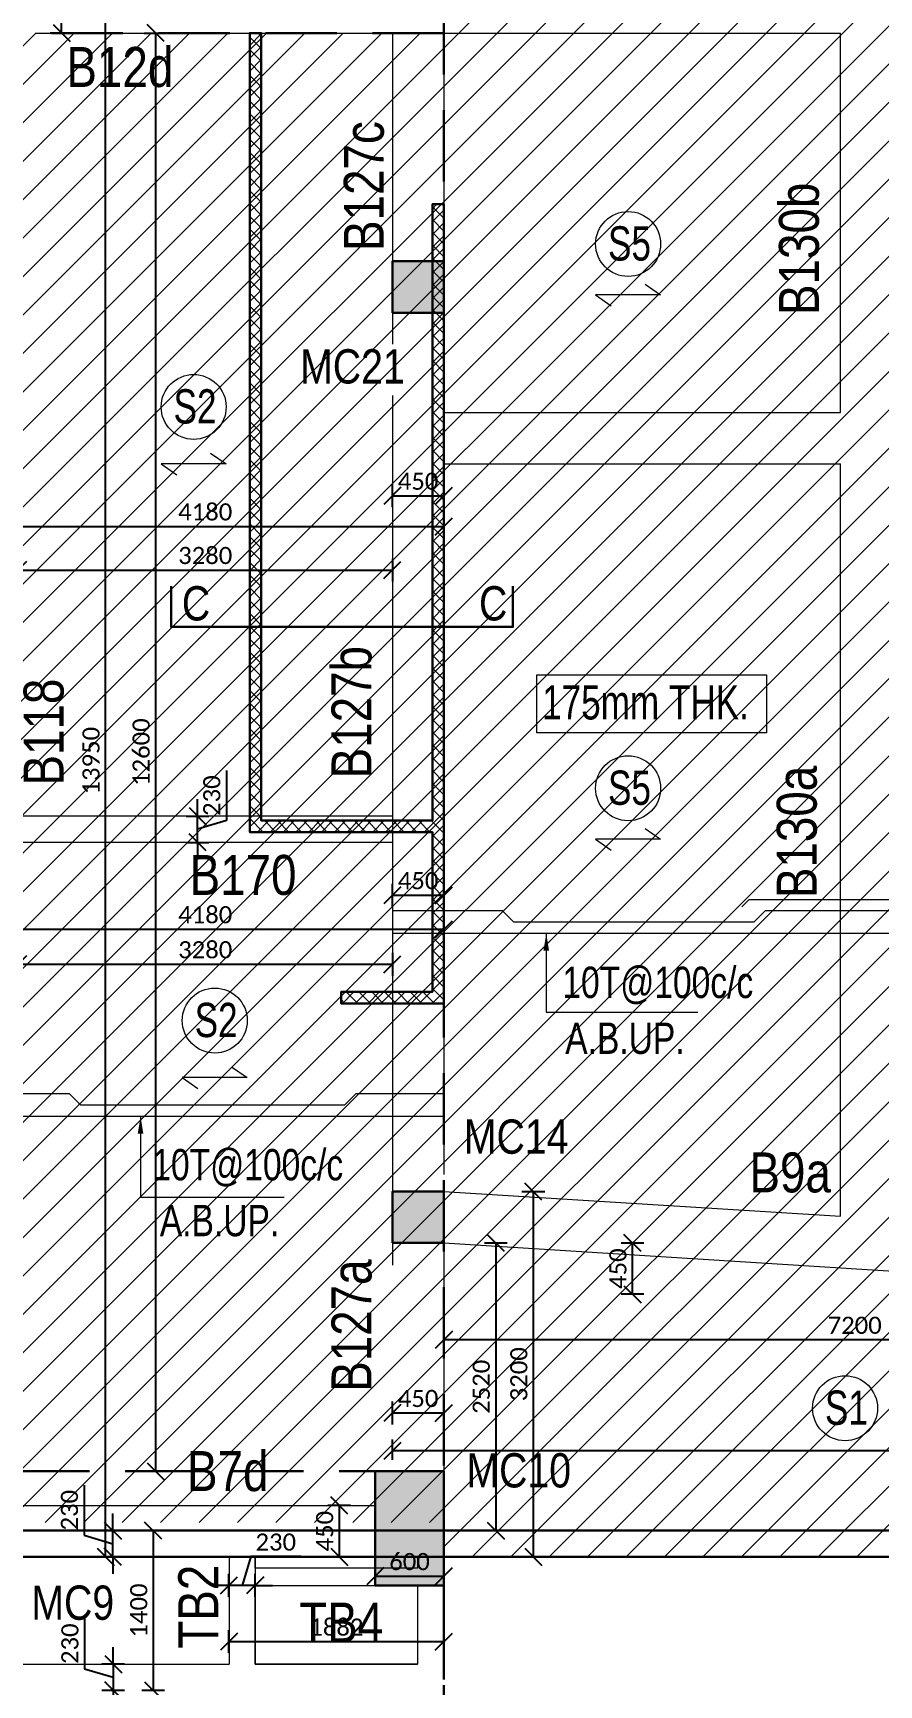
# Model space of a CAD drawing. Header units: millimetres. Extents: x 1112055 to 3390982, y -148532 to 766891.
# Drawn here: x 2830769 to 2838181, y -71678 to -57206 of the extents above; entities that cross this region are included whole.
import ezdxf
from ezdxf.enums import TextEntityAlignment as Align

# ---------------------------------------------------------------- set-up
doc = ezdxf.new("R2010")
doc.units = ezdxf.units.MM
doc.header["$PDMODE"] = 35
doc.header["$PDSIZE"] = -25
doc.linetypes.add('DASHED2', pattern=[0.375, 0.25, -0.125])
doc.linetypes.add('Hidden', pattern=[9.525, 6.35, -3.175])
for name, color, linetype, lineweight in [('B BEAM', 148, 'Continuous', 13), ('B COL. NO.', 3, 'Continuous', 20), ('B FINAL COLUMN', 1, 'Continuous', 30), ('B SECTION MARK', 43, 'Continuous', 25), ('B SLAB NO', 56, 'Continuous', 9), ('B STEEL', 34, 'Continuous', 15), ('B STEEL TEXT', 7, 'Continuous', 15), ('B TITLE BLOCK', 250, 'Continuous', 0), ('B-BEAM NO', 215, 'Continuous', 18), ('g-sol250', 250, 'Continuous', 5)]:
    doc.layers.add(name, color=color, linetype=linetype, lineweight=lineweight)
doc.layers.add('B-COL HT', color=7, linetype='Continuous', lineweight=0, true_color=0x4e4f45)
doc.styles.add('Cali', font='calibri.ttf')
doc.styles.add('Q1', font='g13f12d.shx', dxfattribs={"width": 0.8})
doc.styles.add('SWINC', font='swissc.ttf')
doc.styles.add('SWISS', font='swisscl.ttf')
doc.dimstyles.new('BHOOMI', dxfattribs={"dimtxt": 230, "dimasz": 150, "dimexe": 10, "dimexo": 0, "dimgap": 25, "dimtad": 1, "dimdec": 0, "dimzin": 0, "dimdsep": 46, "dimtxsty": 'SWINC', "dimblk": 'OBLIQUE', "dimcen": 0.09, "dimclrd": 250, "dimclre": 250, "dimclrt": 256, "dimaunit": 1, "dimadec": 3, "dimazin": 0, "dimtfac": 1, "dimtdec": 0, "dimtofl": 0, "dimtmove": 1, "dimatfit": 3, "dimfxl": 100, "dimtolj": 1, "dimtzin": 0, "dimlwd": 9, "dimlwe": 5, "dimarcsym": 0})
doc.dimstyles.new('LEVEL DIM', dxfattribs={"dimtxt": 150, "dimasz": 150, "dimexe": 100, "dimexo": 100, "dimgap": 50, "dimtad": 1, "dimdec": 0, "dimzin": 0, "dimdsep": 46, "dimtxsty": 'Cali', "dimblk": 'OBLIQUE', "dimcen": 0, "dimclrd": 256, "dimclre": 256, "dimclrt": 3, "dimadec": 0, "dimazin": 0, "dimtfac": 1, "dimtdec": 0, "dimtofl": 0, "dimtmove": 1, "dimatfit": 0, "dimfxl": 100, "dimfxlon": 1, "dimtolj": 1, "dimtzin": 0, "dimlwd": -1, "dimlwe": -1, "dimarcsym": 0})

# ---------------------------------------------------------------- blocks, each defined once
blk = doc.blocks.new('_Oblique')
at = {"color": 0, "linetype": 'ByBlock', "lineweight": -2}
blk.add_line((-0.5, -0.5), (0.5, 0.5), dxfattribs=at)
blk = doc.blocks.new('*D6365')
at = {"linetype": 'ByBlock', "transparency": 16777216}
for p, q in [((2830188, -64958), (2830188, -65158)), ((2834368, -64958), (2834368, -65158)), ((2830188, -65058), (2834368, -65058))]:
    blk.add_line(p, q, dxfattribs=at)
at = {"layer": 'Defpoints', "color": 0, "lineweight": 40, "transparency": 16777216}
for p in [(2830188, -64297), (2834368, -64297), (2834368, -65058)]:
    blk.add_point(p, dxfattribs=at)
at = {"transparency": 16777216, "xscale": 150, "yscale": 150, "zscale": 150, "rotation": 180}
blk.add_blockref('_Oblique', (2830188, -65058), dxfattribs=at)
at = {"transparency": 16777216, "xscale": 150, "yscale": 150, "zscale": 150}
blk.add_blockref('_Oblique', (2834368, -65058), dxfattribs=at)
at = {"color": 3, "lineweight": 50, "transparency": 16777216, "insert": (2832278, -64931), "char_height": 150, "attachment_point": 5, "style": 'Cali'}
blk.add_mtext('\\A1;4180', dxfattribs=at)
blk = doc.blocks.new('*D6366')
at = {"linetype": 'ByBlock', "transparency": 16777216}
for p, q in [((2830638, -65265), (2830638, -65465)), ((2833918, -65265), (2833918, -65465)), ((2833918, -65365), (2830638, -65365))]:
    blk.add_line(p, q, dxfattribs=at)
at = {"layer": 'Defpoints', "color": 0, "lineweight": 40, "transparency": 16777216}
for p in [(2830638, -65058), (2833918, -65058), (2830638, -65365)]:
    blk.add_point(p, dxfattribs=at)
at = {"transparency": 16777216, "xscale": 150, "yscale": 150, "zscale": 150, "rotation": 180}
blk.add_blockref('_Oblique', (2830638, -65365), dxfattribs=at)
at = {"transparency": 16777216, "xscale": 150, "yscale": 150, "zscale": 150}
blk.add_blockref('_Oblique', (2833918, -65365), dxfattribs=at)
at = {"color": 3, "lineweight": 50, "transparency": 16777216, "insert": (2832278, -65238), "char_height": 150, "attachment_point": 5, "style": 'Cali'}
blk.add_mtext('\\A1;3280', dxfattribs=at)
blk = doc.blocks.new('*D6368')
at = {"linetype": 'ByBlock', "transparency": 16777216}
for p, q in [((2833918, -64860), (2833918, -64660)), ((2834368, -64860), (2834368, -64660)), ((2833918, -64760), (2834368, -64760))]:
    blk.add_line(p, q, dxfattribs=at)
at = {"layer": 'Defpoints', "color": 0, "lineweight": 40, "transparency": 16777216}
for p in [(2834368, -64760), (2833918, -65058), (2834368, -65058)]:
    blk.add_point(p, dxfattribs=at)
at = {"transparency": 16777216, "xscale": 150, "yscale": 150, "zscale": 150, "rotation": 180}
blk.add_blockref('_Oblique', (2833918, -64760), dxfattribs=at)
at = {"transparency": 16777216, "xscale": 150, "yscale": 150, "zscale": 150}
blk.add_blockref('_Oblique', (2834368, -64760), dxfattribs=at)
at = {"color": 3, "lineweight": 50, "transparency": 16777216, "insert": (2834143, -64633), "char_height": 150, "attachment_point": 5, "style": 'Cali'}
blk.add_mtext('\\A1;450', dxfattribs=at)
blk = doc.blocks.new('*D6402')
at = {"linetype": 'ByBlock', "transparency": 16777216}
for p, q in [((2831922, -70326), (2831722, -70326)), ((2831822, -70326), (2831822, -71726)), ((2831922, -71726), (2831722, -71726))]:
    blk.add_line(p, q, dxfattribs=at)
at = {"layer": 'Defpoints', "color": 0, "lineweight": 40, "transparency": 16777216}
for p in [(2832486, -70326), (2831822, -71726), (2832486, -71726)]:
    blk.add_point(p, dxfattribs=at)
at = {"transparency": 16777216, "xscale": 150, "yscale": 150, "zscale": 150}
for p, rotation in [((2831822, -70326), 90), ((2831822, -71726), 270)]:
    blk.add_blockref('_Oblique', p, dxfattribs=dict(at, rotation=rotation))
at = {"color": 3, "lineweight": 50, "transparency": 16777216, "insert": (2831696, -71026), "char_height": 150, "attachment_point": 5, "rotation": 90, "style": 'Cali'}
blk.add_mtext('\\A1;1400', dxfattribs=at)
blk = doc.blocks.new('*D6403')
at = {"linetype": 'ByBlock', "transparency": 16777216}
for p, q in [((2831220, -71098), (2831220, -71536)), ((2831472, -71496), (2831472, -71346)), ((2831220, -71536), (2831472, -71611)), ((2831572, -71496), (2831372, -71496)), ((2831472, -71496), (2831472, -71726)), ((2831572, -71726), (2831372, -71726)), ((2831472, -71726), (2831472, -71876))]:
    blk.add_line(p, q, dxfattribs=at)
at = {"layer": 'Defpoints', "color": 0, "lineweight": 40, "transparency": 16777216}
for p in [(2832486, -71496), (2831472, -71726), (2832486, -71726)]:
    blk.add_point(p, dxfattribs=at)
at = {"transparency": 16777216, "xscale": 150, "yscale": 150, "zscale": 150}
for p, rotation in [((2831472, -71496), 270), ((2831472, -71726), 90)]:
    blk.add_blockref('_Oblique', p, dxfattribs=dict(at, rotation=rotation))
at = {"color": 3, "lineweight": 50, "transparency": 16777216, "insert": (2831093, -71317), "char_height": 150, "attachment_point": 5, "rotation": 90, "style": 'Cali'}
blk.add_mtext('\\A1;230', dxfattribs=at)
blk = doc.blocks.new('*D6404')
at = {"linetype": 'ByBlock', "transparency": 16777216}
for p, q in [((2831216, -69928), (2831216, -70366)), ((2831468, -70326), (2831468, -70176)), ((2831568, -70326), (2831368, -70326)), ((2831468, -70556), (2831468, -70326)), ((2831216, -70366), (2831468, -70441)), ((2831568, -70556), (2831368, -70556)), ((2831468, -70556), (2831468, -70706))]:
    blk.add_line(p, q, dxfattribs=at)
at = {"layer": 'Defpoints', "color": 0, "lineweight": 40, "transparency": 16777216}
for p in [(2831468, -70326), (2831822, -70326), (2831822, -70556)]:
    blk.add_point(p, dxfattribs=at)
at = {"transparency": 16777216, "xscale": 150, "yscale": 150, "zscale": 150}
for p, rotation in [((2831468, -70326), 270), ((2831468, -70556), 90)]:
    blk.add_blockref('_Oblique', p, dxfattribs=dict(at, rotation=rotation))
at = {"color": 3, "lineweight": 50, "transparency": 16777216, "insert": (2831089, -70147), "char_height": 150, "attachment_point": 5, "rotation": 90, "style": 'Cali'}
blk.add_mtext('\\A1;230', dxfattribs=at)
blk = doc.blocks.new('*D6405')
at = {"linetype": 'ByBlock', "transparency": 16777216}
for p, q in [((2832486, -71396), (2832486, -71198)), ((2834368, -71396), (2834368, -71198)), ((2832486, -71298), (2834368, -71298))]:
    blk.add_line(p, q, dxfattribs=at)
at = {"layer": 'Defpoints', "color": 0, "lineweight": 40, "transparency": 16777216}
for p in [(2834368, -71298), (2832486, -71496), (2834368, -71496)]:
    blk.add_point(p, dxfattribs=at)
at = {"transparency": 16777216, "xscale": 150, "yscale": 150, "zscale": 150, "rotation": 180}
blk.add_blockref('_Oblique', (2832486, -71298), dxfattribs=at)
at = {"transparency": 16777216, "xscale": 150, "yscale": 150, "zscale": 150}
blk.add_blockref('_Oblique', (2834368, -71298), dxfattribs=at)
at = {"color": 3, "lineweight": 50, "transparency": 16777216, "insert": (2833427, -71172), "char_height": 150, "attachment_point": 5, "style": 'Cali'}
blk.add_mtext('\\A1;1882', dxfattribs=at)
blk = doc.blocks.new('*D6406')
at = {"linetype": 'ByBlock', "transparency": 16777216}
for p, q in [((2832677, -70554), (2832601, -70806)), ((2833115, -70554), (2832677, -70554)), ((2832486, -70906), (2832486, -70706)), ((2832716, -70906), (2832716, -70706)), ((2832486, -70806), (2832336, -70806)), ((2832716, -70806), (2832486, -70806)), ((2832716, -70806), (2832866, -70806))]:
    blk.add_line(p, q, dxfattribs=at)
at = {"layer": 'Defpoints', "color": 0, "lineweight": 40, "transparency": 16777216}
for p in [(2832486, -70806), (2832486, -71496), (2832716, -71496)]:
    blk.add_point(p, dxfattribs=at)
at = {"transparency": 16777216, "xscale": 150, "yscale": 150, "zscale": 150}
blk.add_blockref('_Oblique', (2832486, -70806), dxfattribs=at)
at = {"transparency": 16777216, "xscale": 150, "yscale": 150, "zscale": 150, "rotation": 180}
blk.add_blockref('_Oblique', (2832716, -70806), dxfattribs=at)
at = {"color": 3, "lineweight": 50, "transparency": 16777216, "insert": (2832896, -70427), "char_height": 150, "attachment_point": 5, "style": 'Cali'}
blk.add_mtext('\\A1;230', dxfattribs=at)
blk = doc.blocks.new('*D6407')
at = {"linetype": 'ByBlock', "transparency": 16777216}
for p, q in [((2833768, -70725), (2833768, -70625)), ((2833768, -70725), (2834368, -70725)), ((2834368, -70825), (2834368, -70625))]:
    blk.add_line(p, q, dxfattribs=at)
at = {"layer": 'Defpoints', "color": 0, "lineweight": 40, "transparency": 16777216}
for p in [(2834368, -70725), (2833768, -70806), (2834368, -71496)]:
    blk.add_point(p, dxfattribs=at)
at = {"transparency": 16777216, "xscale": 150, "yscale": 150, "zscale": 150, "rotation": 180}
blk.add_blockref('_Oblique', (2833768, -70725), dxfattribs=at)
at = {"transparency": 16777216, "xscale": 150, "yscale": 150, "zscale": 150}
blk.add_blockref('_Oblique', (2834368, -70725), dxfattribs=at)
at = {"color": 3, "lineweight": 50, "transparency": 16777216, "insert": (2834068, -70598), "char_height": 150, "attachment_point": 5, "style": 'Cali'}
blk.add_mtext('\\A1;600', dxfattribs=at)
blk = doc.blocks.new('*D6414')
at = {"linetype": 'ByBlock', "transparency": 16777216}
for p, q in [((2834724, -67806), (2834924, -67806)), ((2834824, -67806), (2834824, -70326)), ((2834724, -70326), (2834924, -70326))]:
    blk.add_line(p, q, dxfattribs=at)
at = {"layer": 'Defpoints', "color": 0, "lineweight": 40, "transparency": 16777216}
for p in [(2834368, -67806), (2834368, -70326), (2834824, -70326)]:
    blk.add_point(p, dxfattribs=at)
at = {"transparency": 16777216, "xscale": 150, "yscale": 150, "zscale": 150}
for p, rotation in [((2834824, -67806), 90), ((2834824, -70326), 270)]:
    blk.add_blockref('_Oblique', p, dxfattribs=dict(at, rotation=rotation))
at = {"color": 3, "lineweight": 50, "transparency": 16777216, "insert": (2834697, -69066), "char_height": 150, "attachment_point": 5, "rotation": 90, "style": 'Cali'}
blk.add_mtext('\\A1;2520', dxfattribs=at)
blk = doc.blocks.new('*D6415')
at = {"linetype": 'ByBlock', "transparency": 16777216}
for p, q in [((2835053, -67356), (2835253, -67356)), ((2835153, -70556), (2835153, -67356)), ((2835053, -70556), (2835253, -70556))]:
    blk.add_line(p, q, dxfattribs=at)
at = {"layer": 'Defpoints', "color": 0, "lineweight": 40, "transparency": 16777216}
for p in [(2834368, -67356), (2835153, -67356), (2834368, -70556)]:
    blk.add_point(p, dxfattribs=at)
at = {"transparency": 16777216, "xscale": 150, "yscale": 150, "zscale": 150}
for p, rotation in [((2835153, -67356), 90), ((2835153, -70556), 270)]:
    blk.add_blockref('_Oblique', p, dxfattribs=dict(at, rotation=rotation))
at = {"color": 3, "lineweight": 50, "transparency": 16777216, "insert": (2835026, -68956), "char_height": 150, "attachment_point": 5, "rotation": 90, "style": 'Cali'}
blk.add_mtext('\\A1;3200', dxfattribs=at)
blk = doc.blocks.new('*D6416')
at = {"linetype": 'ByBlock', "transparency": 16777216}
for p, q in [((2834368, -68755), (2834368, -68555)), ((2841568, -68755), (2841568, -68555)), ((2841568, -68655), (2834368, -68655))]:
    blk.add_line(p, q, dxfattribs=at)
at = {"layer": 'Defpoints', "color": 0, "lineweight": 40, "transparency": 16777216}
for p in [(2834368, -68655), (2834368, -70326), (2841568, -70326)]:
    blk.add_point(p, dxfattribs=at)
at = {"transparency": 16777216, "xscale": 150, "yscale": 150, "zscale": 150, "rotation": 180}
blk.add_blockref('_Oblique', (2834368, -68655), dxfattribs=at)
at = {"transparency": 16777216, "xscale": 150, "yscale": 150, "zscale": 150}
blk.add_blockref('_Oblique', (2841568, -68655), dxfattribs=at)
at = {"color": 3, "lineweight": 50, "transparency": 16777216, "insert": (2837968, -68528), "char_height": 150, "attachment_point": 5, "style": 'Cali'}
blk.add_mtext('\\A1;7200', dxfattribs=at)
blk = doc.blocks.new('*D6417')
at = {"linetype": 'ByBlock', "transparency": 16777216}
for p, q in [((2833918, -69396), (2833918, -69196)), ((2834368, -69296), (2833918, -69296)), ((2834368, -69396), (2834368, -69196))]:
    blk.add_line(p, q, dxfattribs=at)
at = {"layer": 'Defpoints', "color": 0, "lineweight": 40, "transparency": 16777216}
for p in [(2833918, -69296), (2833918, -69806), (2834368, -69806)]:
    blk.add_point(p, dxfattribs=at)
at = {"transparency": 16777216, "xscale": 150, "yscale": 150, "zscale": 150, "rotation": 180}
blk.add_blockref('_Oblique', (2833918, -69296), dxfattribs=at)
at = {"transparency": 16777216, "xscale": 150, "yscale": 150, "zscale": 150}
blk.add_blockref('_Oblique', (2834368, -69296), dxfattribs=at)
at = {"color": 3, "lineweight": 50, "transparency": 16777216, "insert": (2834143, -69169), "char_height": 150, "attachment_point": 5, "style": 'Cali'}
blk.add_mtext('\\A1;450', dxfattribs=at)
blk = doc.blocks.new('*D6420')
at = {"linetype": 'ByBlock', "transparency": 16777216}
for p, q in [((2835921, -67806), (2836121, -67806)), ((2836021, -68256), (2836021, -67806)), ((2836121, -68256), (2835921, -68256))]:
    blk.add_line(p, q, dxfattribs=at)
at = {"layer": 'Defpoints', "color": 0, "lineweight": 40, "transparency": 16777216}
for p in [(2834368, -67806), (2836021, -67806), (2841568, -68256)]:
    blk.add_point(p, dxfattribs=at)
at = {"transparency": 16777216, "xscale": 150, "yscale": 150, "zscale": 150}
for p, rotation in [((2836021, -67806), 90), ((2836021, -68256), 270)]:
    blk.add_blockref('_Oblique', p, dxfattribs=dict(at, rotation=rotation))
at = {"color": 3, "lineweight": 50, "transparency": 16777216, "insert": (2835894, -68031), "char_height": 150, "attachment_point": 5, "rotation": 90, "style": 'Cali'}
blk.add_mtext('\\A1;450', dxfattribs=at)
blk = doc.blocks.new('*D6421')
at = {"linetype": 'ByBlock', "transparency": 16777216}
for p, q in [((2833918, -69706), (2833918, -69528)), ((2858788, -69728), (2858788, -69528)), ((2858788, -69628), (2833918, -69628))]:
    blk.add_line(p, q, dxfattribs=at)
at = {"layer": 'Defpoints', "color": 0, "lineweight": 40, "transparency": 16777216}
for p in [(2833918, -69628), (2833918, -69806), (2858788, -70326)]:
    blk.add_point(p, dxfattribs=at)
at = {"transparency": 16777216, "xscale": 150, "yscale": 150, "zscale": 150, "rotation": 180}
blk.add_blockref('_Oblique', (2833918, -69628), dxfattribs=at)
at = {"transparency": 16777216, "xscale": 150, "yscale": 150, "zscale": 150}
blk.add_blockref('_Oblique', (2858788, -69628), dxfattribs=at)
at = {"color": 3, "lineweight": 50, "transparency": 16777216, "insert": (2846353, -69502), "char_height": 150, "attachment_point": 5, "style": 'Cali'}
blk.add_mtext('\\A1;24870', dxfattribs=at)
blk = doc.blocks.new('*D6429')
at = {"linetype": 'ByBlock', "transparency": 16777216}
for p, q in [((2831305, -56606), (2831505, -56606)), ((2831405, -70556), (2831405, -56606)), ((2831305, -70556), (2831505, -70556))]:
    blk.add_line(p, q, dxfattribs=at)
at = {"layer": 'Defpoints', "color": 0, "lineweight": 40, "transparency": 16777216}
for p in [(2830638, -56606), (2831405, -56606), (2830638, -70556)]:
    blk.add_point(p, dxfattribs=at)
at = {"transparency": 16777216, "xscale": 150, "yscale": 150, "zscale": 150}
for p, rotation in [((2831405, -56606), 90), ((2831405, -70556), 270)]:
    blk.add_blockref('_Oblique', p, dxfattribs=dict(at, rotation=rotation))
at = {"color": 3, "lineweight": 50, "transparency": 16777216, "insert": (2831278, -63581), "char_height": 150, "attachment_point": 5, "rotation": 90, "style": 'Cali'}
blk.add_mtext('\\A1;13950', dxfattribs=at)
blk = doc.blocks.new('*D6430')
at = {"linetype": 'ByBlock', "transparency": 16777216}
for p, q in [((2831120, -56606), (2830920, -56606)), ((2831020, -57206), (2831020, -56606)), ((2831120, -57206), (2830920, -57206))]:
    blk.add_line(p, q, dxfattribs=at)
at = {"layer": 'Defpoints', "color": 0, "lineweight": 40, "transparency": 16777216}
for p in [(2831020, -56606), (2831405, -56606), (2831405, -57206)]:
    blk.add_point(p, dxfattribs=at)
at = {"transparency": 16777216, "xscale": 150, "yscale": 150, "zscale": 150}
for p, rotation in [((2831020, -56606), 90), ((2831020, -57206), 270)]:
    blk.add_blockref('_Oblique', p, dxfattribs=dict(at, rotation=rotation))
at = {"color": 3, "lineweight": 50, "transparency": 16777216, "insert": (2830893, -56906), "char_height": 150, "attachment_point": 5, "rotation": 90, "style": 'Cali'}
blk.add_mtext('\\A1;600', dxfattribs=at)
blk = doc.blocks.new('*D6431')
at = {"linetype": 'ByBlock', "transparency": 16777216}
for p, q in [((2830188, -61629), (2830188, -61429)), ((2834368, -61629), (2834368, -61429)), ((2830188, -61529), (2834368, -61529))]:
    blk.add_line(p, q, dxfattribs=at)
at = {"layer": 'Defpoints', "color": 0, "lineweight": 40, "transparency": 16777216}
for p in [(2834368, -61529), (2830188, -63987), (2834368, -63987)]:
    blk.add_point(p, dxfattribs=at)
at = {"transparency": 16777216, "xscale": 150, "yscale": 150, "zscale": 150, "rotation": 180}
blk.add_blockref('_Oblique', (2830188, -61529), dxfattribs=at)
at = {"transparency": 16777216, "xscale": 150, "yscale": 150, "zscale": 150}
blk.add_blockref('_Oblique', (2834368, -61529), dxfattribs=at)
at = {"color": 3, "lineweight": 50, "transparency": 16777216, "insert": (2832278, -61402), "char_height": 150, "attachment_point": 5, "style": 'Cali'}
blk.add_mtext('\\A1;4180', dxfattribs=at)
blk = doc.blocks.new('*D6432')
at = {"linetype": 'ByBlock', "transparency": 16777216}
for p, q in [((2830638, -61811), (2830638, -62011)), ((2830638, -61911), (2833918, -61911)), ((2833918, -61811), (2833918, -62011))]:
    blk.add_line(p, q, dxfattribs=at)
at = {"layer": 'Defpoints', "color": 0, "lineweight": 40, "transparency": 16777216}
for p in [(2830638, -61529), (2833918, -61529), (2833918, -61911)]:
    blk.add_point(p, dxfattribs=at)
at = {"transparency": 16777216, "xscale": 150, "yscale": 150, "zscale": 150, "rotation": 180}
blk.add_blockref('_Oblique', (2830638, -61911), dxfattribs=at)
at = {"transparency": 16777216, "xscale": 150, "yscale": 150, "zscale": 150}
blk.add_blockref('_Oblique', (2833918, -61911), dxfattribs=at)
at = {"color": 3, "lineweight": 50, "transparency": 16777216, "insert": (2832278, -61784), "char_height": 150, "attachment_point": 5, "style": 'Cali'}
blk.add_mtext('\\A1;3280', dxfattribs=at)
blk = doc.blocks.new('*D6433')
at = {"linetype": 'ByBlock', "transparency": 16777216}
for p, q in [((2833918, -61360), (2833918, -61160)), ((2834368, -61360), (2834368, -61160)), ((2833918, -61260), (2834368, -61260))]:
    blk.add_line(p, q, dxfattribs=at)
at = {"layer": 'Defpoints', "color": 0, "lineweight": 40, "transparency": 16777216}
for p in [(2834368, -61260), (2833918, -61529), (2834368, -61529)]:
    blk.add_point(p, dxfattribs=at)
at = {"transparency": 16777216, "xscale": 150, "yscale": 150, "zscale": 150, "rotation": 180}
blk.add_blockref('_Oblique', (2833918, -61260), dxfattribs=at)
at = {"transparency": 16777216, "xscale": 150, "yscale": 150, "zscale": 150}
blk.add_blockref('_Oblique', (2834368, -61260), dxfattribs=at)
at = {"color": 3, "lineweight": 50, "transparency": 16777216, "insert": (2834143, -61133), "char_height": 150, "attachment_point": 5, "style": 'Cali'}
blk.add_mtext('\\A1;450', dxfattribs=at)
blk = doc.blocks.new('*D6438')
at = {"linetype": 'ByBlock', "transparency": 16777216}
for p, q in [((2831744, -57206), (2831944, -57206)), ((2831844, -69806), (2831844, -57206)), ((2831744, -69806), (2831944, -69806))]:
    blk.add_line(p, q, dxfattribs=at)
at = {"layer": 'Defpoints', "color": 0, "lineweight": 40, "transparency": 16777216}
for p in [(2830638, -57206), (2831844, -57206), (2830638, -69806)]:
    blk.add_point(p, dxfattribs=at)
at = {"transparency": 16777216, "xscale": 150, "yscale": 150, "zscale": 150}
for p, rotation in [((2831844, -57206), 90), ((2831844, -69806), 270)]:
    blk.add_blockref('_Oblique', p, dxfattribs=dict(at, rotation=rotation))
at = {"color": 3, "lineweight": 50, "transparency": 16777216, "insert": (2831717, -63506), "char_height": 150, "attachment_point": 5, "rotation": 90, "style": 'Cali'}
blk.add_mtext('\\A1;12600', dxfattribs=at)
blk = doc.blocks.new('*D6547')
at = {"linetype": 'ByBlock', "transparency": 16777216}
for p, q in [((2833552, -70106), (2833352, -70106)), ((2833452, -70106), (2833452, -70556)), ((2833552, -70556), (2833352, -70556))]:
    blk.add_line(p, q, dxfattribs=at)
at = {"layer": 'Defpoints', "color": 0, "lineweight": 40, "transparency": 16777216}
for p in [(2833768, -70106), (2833452, -70556), (2833768, -70556)]:
    blk.add_point(p, dxfattribs=at)
at = {"transparency": 16777216, "xscale": 150, "yscale": 150, "zscale": 150}
for p, rotation in [((2833452, -70106), 90), ((2833452, -70556), 270)]:
    blk.add_blockref('_Oblique', p, dxfattribs=dict(at, rotation=rotation))
at = {"color": 3, "lineweight": 50, "transparency": 16777216, "insert": (2833325, -70331), "char_height": 150, "attachment_point": 5, "rotation": 90, "style": 'Cali'}
blk.add_mtext('\\A1;450', dxfattribs=at)
blk = doc.blocks.new('*D6548')
at = {"linetype": 'ByBlock', "transparency": 16777216}
for p, q in [((2832463, -63668), (2832463, -64106)), ((2832211, -64067), (2832211, -63917)), ((2832111, -64067), (2832311, -64067)), ((2832211, -64297), (2832211, -64067)), ((2832463, -64106), (2832211, -64182)), ((2832111, -64297), (2832311, -64297)), ((2832211, -64297), (2832211, -64447))]:
    blk.add_line(p, q, dxfattribs=at)
at = {"layer": 'Defpoints', "color": 0, "lineweight": 40, "transparency": 16777216}
for p in [(2830638, -64067), (2832211, -64067), (2830638, -64297)]:
    blk.add_point(p, dxfattribs=at)
at = {"transparency": 16777216, "xscale": 150, "yscale": 150, "zscale": 150}
for p, rotation in [((2832211, -64067), 270), ((2832211, -64297), 90)]:
    blk.add_blockref('_Oblique', p, dxfattribs=dict(at, rotation=rotation))
at = {"color": 3, "lineweight": 50, "transparency": 16777216, "insert": (2832336, -63887), "char_height": 150, "attachment_point": 5, "rotation": 90, "style": 'Cali'}
blk.add_mtext('\\A1;230', dxfattribs=at)
blk = doc.blocks.new('*D6558')
at = {"linetype": 'ByBlock', "transparency": 16777216}
for p, q in [((2807868, -72966), (2807868, -73166)), ((2807868, -73066), (2839078, -73066)), ((2839078, -72966), (2839078, -73166))]:
    blk.add_line(p, q, dxfattribs=at)
at = {"layer": 'Defpoints', "color": 0, "lineweight": 40, "transparency": 16777216}
for p in [(2807868, -70556), (2839078, -70556), (2839078, -73066)]:
    blk.add_point(p, dxfattribs=at)
at = {"transparency": 16777216, "xscale": 150, "yscale": 150, "zscale": 150, "rotation": 180}
blk.add_blockref('_Oblique', (2807868, -73066), dxfattribs=at)
at = {"transparency": 16777216, "xscale": 150, "yscale": 150, "zscale": 150}
blk.add_blockref('_Oblique', (2839078, -73066), dxfattribs=at)
at = {"color": 3, "lineweight": 50, "transparency": 16777216, "insert": (2823473, -72939), "char_height": 150, "attachment_point": 5, "style": 'Cali'}
blk.add_mtext('\\A1;31210', dxfattribs=at)

msp = doc.modelspace()

# ---------------------------------------------------------------- hatches: boundary and pattern name
at = {"layer": 'B-COL HT'}
h = msp.add_hatch(color=250, dxfattribs=at)
h.dxf.hatch_style = 1
h.paths.add_polyline_path([(2833918.1, -59656.1), (2834368.1, -59656.1), (2834368.1, -59206.1), (2833918.1, -59206.1)])
h = msp.add_hatch(color=250, dxfattribs=at)
h.dxf.hatch_style = 1
h.paths.add_polyline_path([(2833918.1, -67806.1), (2834368.1, -67806.1), (2834368.1, -67356.1), (2833918.1, -67356.1)])
h = msp.add_hatch(color=250, dxfattribs=at)
h.dxf.hatch_style = 1
h.paths.add_polyline_path([(2833768.1, -70806.1), (2834368.1, -70806.1), (2834368.1, -69806.1), (2833768.1, -69806.1)])
at = {"layer": 'g-sol250', "lineweight": 0}
h = msp.add_hatch(dxfattribs=at)
h.set_pattern_fill('ANSI31', color=250, scale=75)
h.set_pattern_definition([(45, (-724936.02, -684473.6), (-168.379802, 168.379802), [])])
h.paths.add_polyline_path([(2808768.1, -40156.1), (2808768.1, -11756.1), (2834368.1, -11756.1), (2834368.1, -20456.1), (2830868.1, -20456.1), (2830868.1, -31456.1), (2834368.1, -31456.1), (2834368.1, -40156.1)], flags=16)
h.paths.add_polyline_path([(2825618.1, -40504.6), (2825618.1, -40156.1), (2827028.1, -40156.1), (2827028.1, -40504.6)], flags=16)
h.paths.add_polyline_path([(2830038.1, -40156.1), (2830038.1, -40504.7), (2827478.1, -40504.7), (2827478.1, -40156.1)], flags=16)
h.paths.add_polyline_path([(2834368.1, -70556.1), (2858788.1, -70556.1), (2858788.1, -30756.1), (2871418.1, -30756.1), (2871418.1, -5896), (2871418.1, -5756.1), (2858958.1, -5756.1), (2858958.1, -5156.1), (2859188.1, -5156.1), (2859188.1, -3726.1), (2858808.1, -3726.1), (2858808.1, -1416.1), (2859188.1, -1416.1), (2859188.1, 3323.9), (2854103.1, 3323.9), (2854103.1, -5754), (2854221, -5756.1), (2854103.1, -5756.1), (2846294.9, -5756.1), (2819068.1, -5756.1), (2819068.1, 9243.9), (2824918.1, 9243.9), (2824918.1, 11468.9), (2820118.1, 11468.9), (2820118.1, 13543.9), (2819618.1, 13543.9), (2819618.1, 15043.9), (2820118.1, 15043.9), (2820118.1, 32238.9), (2819618.1, 32238.9), (2819618.1, 33738.9), (2820118.1, 33738.9), (2820118.1, 35718.9), (2855901.5, 35718.9), (2855901.5, 35488.9), (2870818.1, 35488.9), (2870818.1, 35488.9), (2871418.1, 35488.9), (2871418.1, 42384.9), (2845094.1, 41923), (2845094.1, 39154.7), (2840592.1, 39154.7), (2840592.1, 38568.9), (2807868.1, 38568.9), (2807868.1, 35569), (2814122.8, 35569), (2814113.5, 13956.4), (2812838.1, 13953.9), (2812838.1, 7598.9), (2810598.2, 7598.9), (2810598.2, -5306.1), (2807868.1, -5306.1), (2807868.1, -70556.1), (2808768.1, -70556.1), (2808768.3, -48507.3), (2834368.3, -48507.3), (2834368.1, -57206.1), (2830638.1, -57206.1), (2830638.1, -70256.1), (2834368.1, -70256.1)])
at = {"layer": 'g-sol250'}
h = msp.add_hatch(dxfattribs=at)
h.set_pattern_fill('ANSI37', color=250, scale=25)
h.set_pattern_definition([(45, (-724936.02, -683875.07), (-56.1266008, 56.1266008), []), (135, (-724936.02, -683875.07), (-56.1266008, -56.1266008), [])])
h.paths.add_polyline_path([(2834368, -58706.1), (2834268.1, -58706.1), (2834268.1, -64106.1), (2832768.1, -64106.1), (2832768.1, -57206.1), (2832668.1, -57206.1), (2832668.1, -64206.1), (2834268, -64206.1), (2834268.1, -65606.1), (2833468.1, -65606.1), (2833468.1, -65707.5), (2834368.1, -65707.5)])

# ---------------------------------------------------------------- linework, layer by layer
at = {"color": 16, "linetype": 'DASHED2', "lineweight": 30, "ltscale": 2500}
for points in [[(2809368.1, -48506.1), (2834368.1, -48506.1), (2834368.1, -78506.1), (2808768.1, -78506.1), (2808768.1, 38339.5)], [(2808768.1, -48506.1), (2834368.1, -48506.1), (2834368.1, -57206.1), (2830638.1, -57206.2), (2830638.1, -69806.1), (2834368.1, -69806.1), (2834368.1, -78056.1), (2834368.1, -78056.1), (2834368.1, -78506.1), (2808768.1, -78506.1), (2808768.1, -48506.1)]]:
    msp.add_lwpolyline(points, dxfattribs=at)
at = {"layer": 'B BEAM', "linetype": 'Hidden', "ltscale": 1200}
for p, q in [((2830788.1, -57206.1), (2833768.1, -57206.1)), ((2833918.1, -57206.1), (2833918.1, -59931.1)), ((2834368, -57206.1), (2837843.1, -57206.1)), ((2834368.1, -57206.1), (2834368.1, -60158.7)), ((2837843.1, -60529.6), (2837843.1, -57206.1)), ((2833918.1, -60381.1), (2833918.1, -69806.1)), ((2834368.1, -60381.1), (2834368.1, -67207.5)), ((2834368.1, -60529.6), (2837843.1, -60529.6)), ((2834368.1, -60979.6), (2837843.1, -60979.6)), ((2837843.1, -67572.4), (2837843.1, -60979.6)), ((2833918.1, -64066.8), (2830638.1, -64066.8)), ((2833918.1, -64296.8), (2830638.1, -64296.8)), ((2834368.1, -67355.2), (2837843.1, -67572.4)), ((2834368.1, -67582.5), (2834368.1, -69806.1)), ((2834368.1, -67806.1), (2841568.1, -68256.1)), ((2830638.1, -70106.1), (2833768.1, -70106.1))]:
    msp.add_line(p, q, dxfattribs=at)
at = {"layer": 'B BEAM', "ltscale": 1200}
for p, q in [((2830788.1, -70556.1), (2833768.1, -70556.1)), ((2832486.5, -70556.1), (2832486.5, -71496.1)), ((2832716.5, -70556.1), (2832716.5, -71496.1)), ((2830638.1, -71496.1), (2832486.5, -71496.1)), ((2832716.5, -71496.1), (2834138.1, -71496.1))]:
    msp.add_line(p, q, dxfattribs=at)
at = {"layer": 'B BEAM', "ltscale": 35}
msp.add_lwpolyline([(2834138.1, -70556.1), (2834138.1, -70656.1), (2832716.5, -70656.1), (2832716.5, -70556.1), (2833768.1, -70556.1)], dxfattribs=at)
msp.add_lwpolyline([(2832716.5, -70806.1), (2834138.1, -70806.1), (2834138.1, -71496.1), (2832716.5, -71496.1)], close=True, dxfattribs=at)
at = {"layer": 'B FINAL COLUMN', "color": 26, "lineweight": 30}
for points in [[(2840592.1, 38569.5), (2807868.1, 38569.5), (2807868.1, -70556.1), (2858788.1, -70556.1), (2858788.1, -30756.1), (2871418.1, -30756.1), (2871418.1, 42384.9), (2845094.1, 41923), (2845094.1, 39154.7), (2840592.1, 39154.7)], [(2808098.2, -70326.1), (2858558.2, -70326.1), (2858558.2, -30527.5), (2871188.2, -30527.5), (2871188.2, 38376.5), (2852149.8, 38377), (2852149.8, 35717.5), (2851933.2, 35717.5), (2851933.2, 41811.5), (2850503.2, 41786.4), (2850503.2, 35717.5), (2850273.2, 35717.5), (2850273.2, 38923.3), (2840822.2, 38923.3), (2840822.2, 38338), (2808098.2, 38338)]]:
    msp.add_lwpolyline(points, close=True, dxfattribs=at)
at = {"layer": 'B FINAL COLUMN', "color": 4, "lineweight": 30}
msp.add_lwpolyline([(2834368, -58706.1), (2834268.1, -58706.1), (2834268.1, -64106.1), (2832768.1, -64106.1), (2832768.1, -57206.1), (2832668.1, -57206.1), (2832668.1, -64206.1), (2834268, -64206.1), (2834268.1, -65606.1), (2833468.1, -65606.1), (2833468.1, -65707.5), (2834368.1, -65707.5)], close=True, dxfattribs=at)
at = {"layer": 'B FINAL COLUMN', "lineweight": 30}
for points in [[(2833918.1, -59656.1), (2834368.1, -59656.1), (2834368.1, -59206.1), (2833918.1, -59206.1)], [(2833918.1, -67806.1), (2834368.1, -67806.1), (2834368.1, -67356.1), (2833918.1, -67356.1)], [(2833768.1, -70806.1), (2834368.1, -70806.1), (2834368.1, -69806.1), (2833768.1, -69806.1)]]:
    msp.add_lwpolyline(points, close=True, dxfattribs=at)
at = {"layer": 'B SECTION MARK', "lineweight": 30}
msp.add_lwpolyline([(2834973.5, -62052.4), (2834973.5, -62408.3), (2831978.3, -62408.3), (2831978.3, -62052.4)], dxfattribs=at)
at = {"layer": 'B SLAB NO', "lineweight": 9}
for points in [[(2836131, -59405.9), (2836267.7, -59500.7), (2835698.6, -59500.7), (2835835.3, -59595.6)], [(2832324.5, -60886.3), (2832461.2, -60981.2), (2831892.1, -60981.2), (2832028.8, -61076)], [(2836131, -64174.1), (2836267.7, -64268.9), (2835698.6, -64268.9), (2835835.3, -64363.8)], [(2832509.4, -66261.9), (2832646.1, -66356.7), (2832077, -66356.7), (2832213.7, -66451.6)]]:
    msp.add_lwpolyline(points, dxfattribs=at)
msp.add_lwpolyline([(2835182.1, -62827.3), (2837193.9, -62827.3), (2837193.9, -63337.6), (2835182.1, -63337.6)], close=True, dxfattribs=at)
for centre in [(2835983.1, -59054.2), (2832176.7, -60481.8), (2835983.1, -63822.4), (2832361.5, -65857.3), (2837883.6, -69253.6)]:
    msp.add_circle(centre, 284.5, dxfattribs=at)
at = {"layer": 'B STEEL', "color": 34, "lineweight": 9, "ltscale": 0.5}
for p, q in [((2858788.1, -65095.5), (2833918.1, -65095.5)), ((2834368.1, -66698.5), (2830188.1, -66698.5))]:
    msp.add_line(p, q, dxfattribs=at)
for points in [[(2836978.1, -64860.2), (2837042.7, -64795.5), (2839043.6, -64795.5), (2839108.2, -64860.2)], [(2851072.1, -64895.5), (2849354.1, -64895.5), (2849254.1, -64995.5), (2847422.1, -64995.5), (2847322.1, -64895.5), (2845604.1, -64895.5), (2845504.1, -64995.5), (2842677.2, -64995.5), (2842577.2, -64895.5), (2840859.1, -64895.5), (2840759.1, -64995.5), (2839002.1, -64995.5), (2838902.1, -64895.5), (2837184.1, -64895.5), (2837084.1, -64995.5), (2834983.1, -64995.5), (2834883.1, -64895.5), (2833918.1, -64895.5)], [(2834368.1, -66498.5), (2833598.2, -66498.5), (2833498.2, -66598.5), (2831188.5, -66598.5), (2831088.5, -66498.5), (2830188.1, -66498.5)]]:
    msp.add_lwpolyline(points, dxfattribs=at)

# ---------------------------------------------------------------- texts
at = {"layer": 'B COL. NO.', "style": 'SWINC'}
for s, p in [('MC21', (2833109.6, -60276.4)), ('MC14', (2834543.9, -67024.1)), ('MC10', (2834566.4, -69947.8)), ('MC9', (2830754.7, -71107))]:
    msp.add_text(s, height=300, dxfattribs=at).set_placement(p)
at = {"layer": 'B SECTION MARK', "lineweight": 30, "style": 'SWINC'}
for p in [(2832073.3, -62352.1), (2834676.7, -62352.1)]:
    msp.add_text('C', height=300, dxfattribs=at).set_placement(p)
at = {"layer": 'B SLAB NO', "lineweight": 9, "style": 'SWISS'}
for s, p in [('S5', (2835807, -59199.2)), ('S2', (2832000.5, -60626.8)), ('175mm THK.', (2835229.6, -63219.4)), ('S5', (2835807, -63967.4)), ('S2', (2832185.4, -66002.3)), ('S1', (2837707.5, -69398.6))]:
    msp.add_text(s, height=300, dxfattribs=at).set_placement(p)
at = {"layer": 'B STEEL TEXT', "style": 'Q1', "width": 0.8}
for s, p in [('10T@100c/c', (2835406.7, -65660.4)), ('A.B.UP.', (2835432, -66149.8)), ('10T@100c/c', (2831814.2, -67257.6)), ('A.B.UP.', (2831880.2, -67747))]:
    msp.add_text(s, height=275, dxfattribs=at).set_placement(p)
at = {"layer": 'B TITLE BLOCK', "color": 251, "lineweight": 0, "insert": (2879869.9, -67865.3), "char_height": 464.277, "attachment_point": 2, "style": 'SWINC'}
msp.add_mtext_dynamic_manual_height_columns('\\pxsm1,qj;{\\fBankGothic Lt BT|b0|i0|c0|p34;BHOOMI\\P\\ps*,q*;\\fGost|b0|i0|c0|p2;\\H0.8x;- CONSULTANTS -\\C1; }', width=1213989.136, gutter_width=0, heights=[170761.4], dxfattribs=at)
at = {"layer": 'B-BEAM NO', "ltscale": 25, "style": 'SWINC'}
for s, p in [('B12d', (2831530.1, -57678.6)), ('B170', (2832609.3, -64756.9)), ('B9a', (2837402.9, -67362.8)), ('B7d', (2832475.5, -69979.6)), ('TB4', (2833469.4, -71306.3))]:
    msp.add_text(s, height=350, dxfattribs=at).set_placement(p, align=Align.CENTER)
for s, p in [('B127c', (2833842.5, -58546.7)), ('B130b', (2837654.7, -59096.7)), ('B127b', (2833734.2, -63155.9)), ('B118', (2831037, -63330.3)), ('B130a', (2837635.2, -64205.2)), ('B127a', (2833734.2, -68530.4)), ('TB2', (2832392, -70992.5))]:
    msp.add_text(s, height=350, rotation=90, dxfattribs=at).set_placement(p, align=Align.CENTER)

# ---------------------------------------------------------------- dimensions: what is measured, and where the dimension line sits
at = {"color": 3, "linetype": 'ByBlock', "lineweight": 50}
for base, p1, p2, picture, middle in [((2831405.1, -56606.1), (2830638.1, -70556.1), (2830638.1, -56606.1), '*D6429', (2831278.2, -63581.1)), ((2831019.7, -56606.1), (2831405.1, -57206.1), (2831405.1, -56606.1), '*D6430', (2830892.8, -56906.1)), ((2831843.8, -57206.2), (2830638.1, -69806.1), (2830638.1, -57206.2), '*D6438', (2831717, -63506.1)), ((2832211.1, -64066.8), (2830638.1, -64296.8), (2830638.1, -64066.8), '*D6548', (2832336.1, -64056.3)), ((2835152.9, -67356.1), (2834368.1, -70556.1), (2834368.1, -67356.1), '*D6415', (2835026.1, -68956.1)), ((2834823.6, -70326.1), (2834368.1, -67806.1), (2834368.1, -70326.1), '*D6414', (2834696.7, -69066.1)), ((2836020.8, -67806.1), (2841568.1, -68256.1), (2834368.1, -67806.1), '*D6420', (2835893.9, -68031.1)), ((2831468.2, -70326.1), (2831822.5, -70556.1), (2831822.5, -70326.1), '*D6404', (2831089.5, -70315.5)), ((2833452.2, -70556.1), (2833768.1, -70106.1), (2833768.1, -70556.1), '*D6547', (2833325.4, -70331.1)), ((2831822.5, -71726.1), (2832486.5, -70326.1), (2832486.5, -71726.1), '*D6402', (2831695.7, -71026.1)), ((2831472.2, -71726.1), (2832486.5, -71496.1), (2832486.5, -71726.1), '*D6403', (2831093.5, -71485.5))]:
    dim = msp.add_linear_dim(base=base, p1=p1, p2=p2, angle=90, dimstyle='LEVEL DIM', override={"dimpost": '\\X'}, dxfattribs=at)
    dim.commit()
    dim.dimension.update_dxf_attribs({"geometry": picture, "text_midpoint": middle})
for base, p1, p2, picture, middle in [((2834368, -61260.3), (2833918.1, -61529.2), (2834368, -61529.3), '*D6433', (2834143.1, -61133.5)), ((2834368.1, -61529.2), (2830188.1, -63986.8), (2834368.1, -63986.8), '*D6431', (2832278.1, -61402.4)), ((2833918.1, -61910.6), (2830638.1, -61529.2), (2833918.1, -61529.2), '*D6432', (2832278.1, -61783.7)), ((2834368.1, -65058), (2830188.1, -64296.8), (2834368.1, -64296.8), '*D6365', (2832278.1, -64931.1)), ((2834368.1, -64759.5), (2833918.1, -65058), (2834368.1, -65058), '*D6368', (2834143.1, -64632.7)), ((2830638.1, -65364.8), (2833918.1, -65058), (2830638.1, -65058), '*D6366', (2832278.1, -65238)), ((2834368.1, -68655.1), (2841568.1, -70326.1), (2834368.1, -70326.1), '*D6416', (2837968.1, -68528.3)), ((2833918.1, -69295.7), (2834368.1, -69806.1), (2833918.1, -69806.1), '*D6417', (2834143.1, -69168.8)), ((2833918.1, -69628.5), (2858788.1, -70326.1), (2833918.1, -69806.1), '*D6421', (2846353.1, -69501.6)), ((2832486.5, -70806.1), (2832716.5, -71496.1), (2832486.5, -71496.1), '*D6406', (2832727, -70427.4)), ((2839078, -73065.5), (2807868.1, -70556.1), (2839078, -70556.1), '*D6558', (2823473.1, -72938.7)), ((2834368.1, -70724.6), (2833768.1, -70806.1), (2834368.1, -71496.1), '*D6407', (2834068.1, -70597.8)), ((2834368.1, -71298.5), (2832486.5, -71496.1), (2834368.1, -71496.1), '*D6405', (2833427.3, -71171.6))]:
    dim = msp.add_linear_dim(base=base, p1=p1, p2=p2, dimstyle='LEVEL DIM', override={"dimpost": '\\X'}, dxfattribs=at)
    dim.commit()
    dim.dimension.update_dxf_attribs({"geometry": picture, "text_midpoint": middle})

# ---------------------------------------------------------------- leaders
at = {"layer": 'B STEEL TEXT'}
for points in [[(2835265.8, -65095.5), (2835265.8, -65783.2), (2836594.7, -65783.2)], [(2831711.2, -66698.5), (2831711.2, -67406.2), (2832970.3, -67406.2)]]:
    msp.add_leader(points, dimstyle='BHOOMI', override={"dimtad": 0, "dimclrd": 256, "dimlwd": 0}, dxfattribs=at)

doc.saveas('drawing.dxf')
